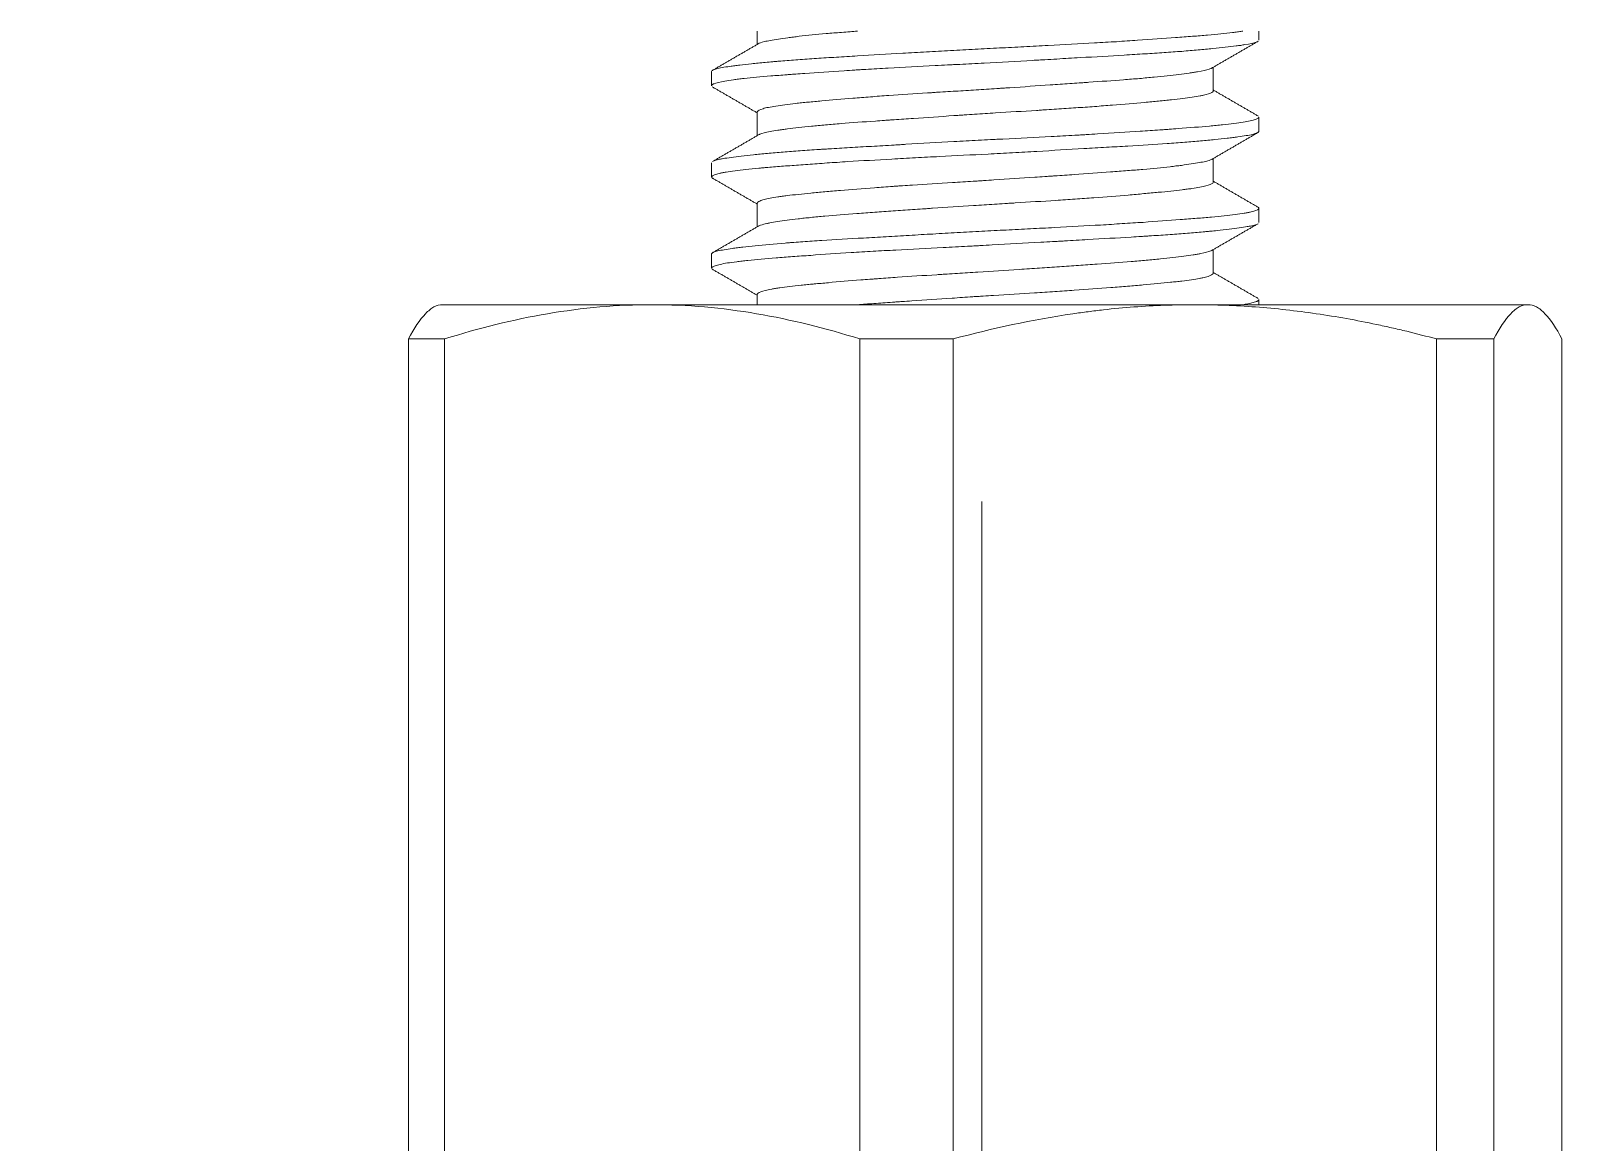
# Model space of a CAD drawing. Extents: x 8168 to 8762, y -18192 to -17772.
# Drawn here: x 8529.07 to 8546.14, y -18111.63 to -18099.44 of the extents above; entities that cross this region are included whole.
import ezdxf

# ---------------------------------------------------------------- set-up
doc = ezdxf.new("R2010")
doc.units = 0
doc.header["$MEASUREMENT"] = 0
for name, pattern in [('CENTER', [47.5, 22, -8.5, 8.5, -8.5]), ('CENTER2', [28.575, 19.05, -3.175, 3.175, -3.175]), ('HIDDEN2', [4.7625, 3.175, -1.5875])]:
    doc.linetypes.add(name, pattern=pattern)
doc.layers.add('1', color=4, linetype='HIDDEN2')
doc.layers.add('CENTER', color=1, linetype='CENTER2')

msp = doc.modelspace()

# ---------------------------------------------------------------- linework, layer by layer
at = {"layer": '1', "color": 1, "linetype": 'CENTER', "lineweight": 13}
msp.add_line((8539.493, -18057.099, 0), (8539.493, -18129.941, 0), dxfattribs=at)
at = {"layer": '1', "color": 7, "linetype": 'Continuous', "lineweight": 18}
for p, q in [((8537.03, -18099.441, 0), (8537.03, -18099.587, 0)), ((8542.53, -18099.54, 0), (8542.53, -18099.441, 0)), ((8542.03, -18100.095, 0), (8542.03, -18099.837, 0)), ((8536.53, -18099.884, 0), (8536.533, -18099.877, 0)), ((8536.53, -18099.884, 0), (8536.53, -18100.039, 0)), ((8537.03, -18100.329, 0), (8537.03, -18100.587, 0)), ((8542.53, -18100.539, 0), (8542.53, -18100.384, 0)), ((8542.03, -18101.096, 0), (8542.03, -18100.837, 0)), ((8536.53, -18100.884, 0), (8536.53, -18101.04, 0)), ((8537.03, -18101.328, 0), (8537.03, -18101.587, 0)), ((8542.53, -18101.539, 0), (8542.53, -18101.384, 0)), ((8536.53, -18101.884, 0), (8536.53, -18102.039, 0)), ((8542.03, -18102.095, 0), (8542.03, -18101.837, 0)), ((8537.03, -18102.328, 0), (8537.03, -18102.441, 0)), ((8542.53, -18102.441, 0), (8542.53, -18102.384, 0)), ((8545.479, -18102.441, 0), (8533.581, -18102.441, 0)), ((8533.208, -18122.065, 0), (8533.208, -18102.816, 0)), ((8533.604, -18102.816, 0), (8533.208, -18102.816, 0)), ((8533.604, -18122.065, 0), (8533.604, -18102.816, 0)), ((8539.18, -18102.816, 0), (8538.155, -18102.816, 0)), ((8538.155, -18122.065, 0), (8538.155, -18102.816, 0)), ((8539.18, -18122.065, 0), (8539.18, -18102.816, 0)), ((8545.106, -18102.816, 0), (8544.477, -18102.816, 0)), ((8544.477, -18122.065, 0), (8544.477, -18102.816, 0)), ((8545.106, -18122.065, 0), (8545.106, -18102.816, 0)), ((8545.852, -18122.065, 0), (8545.852, -18102.816, 0))]:
    msp.add_line(p, q, dxfattribs=at)
for points, knots in [([(8536.539, -18099.872, 0), (8536.541, -18099.87, 0), (8536.543, -18099.869, 0), (8536.554, -18099.863, 0), (8536.567, -18099.859, 0), (8536.618, -18099.845, 0), (8536.667, -18099.836, 0), (8536.74, -18099.826, 0), (8536.748, -18099.825, 0), (8536.766, -18099.822, 0), (8536.792, -18099.819, 0), (8536.821, -18099.815, 0), (8536.88, -18099.808, 0), (8536.966, -18099.798, 0), (8537.066, -18099.788, 0), (8537.146, -18099.781, 0), (8537.187, -18099.777, 0), (8537.23, -18099.773, 0), (8537.259, -18099.771, 0), (8537.274, -18099.77, 0), (8537.349, -18099.763, 0), (8537.412, -18099.759, 0), (8537.542, -18099.749, 0), (8537.678, -18099.74, 0), (8537.823, -18099.731, 0), (8537.936, -18099.724, 0), (8537.974, -18099.722, 0), (8538.052, -18099.717, 0), (8538.092, -18099.715, 0), (8538.291, -18099.703, 0), (8538.456, -18099.694, 0), (8538.711, -18099.679, 0), (8538.797, -18099.674, 0), (8538.929, -18099.667, 0), (8538.973, -18099.664, 0), (8539.062, -18099.659, 0), (8539.107, -18099.657, 0), (8539.24, -18099.649, 0), (8539.33, -18099.644, 0), (8539.508, -18099.635, 0), (8539.597, -18099.63, 0), (8539.775, -18099.621, 0), (8539.865, -18099.616, 0), (8539.998, -18099.609, 0), (8540.043, -18099.607, 0), (8540.132, -18099.603, 0), (8540.176, -18099.6, 0), (8540.394, -18099.589, 0), (8540.563, -18099.58, 0), (8540.809, -18099.566, 0), (8540.89, -18099.561, 0), (8541.009, -18099.554, 0), (8541.048, -18099.551, 0), (8541.125, -18099.546, 0), (8541.162, -18099.544, 0), (8541.348, -18099.531, 0), (8541.487, -18099.521, 0), (8541.648, -18099.509, 0), (8541.679, -18099.507, 0), (8541.741, -18099.502, 0), (8541.772, -18099.5, 0), (8541.86, -18099.493, 0), (8541.916, -18099.488, 0), (8542.072, -18099.475, 0), (8542.163, -18099.466, 0), (8542.259, -18099.454, 0), (8542.277, -18099.452, 0), (8542.304, -18099.448, 0), (8542.312, -18099.447, 0), (8542.329, -18099.444, 0), (8542.34, -18099.443, 0), (8542.35, -18099.441, 0), (8542.353, -18099.441, 0)], [0, 0, 0, 0, 0.0081925, 0.0081925, 0.0374528, 0.0374528, 0.0959734, 0.0959734, 0.1032885, 0.1032885, 0.1106036, 0.1252337, 0.1252337, 0.154494, 0.1837543, 0.1837543, 0.1983845, 0.2056996, 0.2056996, 0.2130146, 0.2130146, 0.2422749, 0.2422749, 0.2715352, 0.3007955, 0.3007955, 0.3154257, 0.3154257, 0.3300558, 0.3300558, 0.3885764, 0.3885764, 0.4178367, 0.4178367, 0.4324669, 0.4324669, 0.447097, 0.447097, 0.4763573, 0.4763573, 0.5056176, 0.5056176, 0.5348779, 0.5348779, 0.5495081, 0.5495081, 0.5641382, 0.5641382, 0.6226588, 0.6226588, 0.6519191, 0.6519191, 0.6665493, 0.6665493, 0.6811794, 0.6811794, 0.7397, 0.7397, 0.7543302, 0.7543302, 0.7689603, 0.7689603, 0.7982206, 0.7982206, 0.8567412, 0.8567412, 0.8713714, 0.8713714, 0.8786865, 0.8786865, 0.8860015, 0.888679, 0.888679, 0.888679, 0.888679]), ([(8537.042, -18099.58, 0), (8537.054, -18099.572, 0), (8537.076, -18099.564, 0), (8537.129, -18099.551, 0), (8537.151, -18099.547, 0), (8537.202, -18099.537, 0), (8537.26, -18099.528, 0), (8537.329, -18099.518, 0), (8537.387, -18099.51, 0), (8537.406, -18099.508, 0), (8537.448, -18099.503, 0), (8537.469, -18099.5, 0), (8537.58, -18099.488, 0), (8537.678, -18099.478, 0), (8537.841, -18099.463, 0), (8537.897, -18099.459, 0), (8537.986, -18099.452, 0), (8538.017, -18099.449, 0), (8538.075, -18099.445, 0), (8538.102, -18099.443, 0), (8538.13, -18099.441, 0)], [0, 0, 0, 0, 0.0517231, 0.0517231, 0.081656, 0.081656, 0.1115889, 0.1415219, 0.1415219, 0.1564883, 0.1564883, 0.1714548, 0.1714548, 0.2313206, 0.2313206, 0.2612536, 0.2612536, 0.27622, 0.27622, 0.2893826, 0.2893826, 0.2893826, 0.2893826]), ([(8542.514, -18099.556, 0), (8542.51, -18099.558, 0), (8542.505, -18099.56, 0), (8542.475, -18099.571, 0), (8542.434, -18099.58, 0), (8542.363, -18099.591, 0), (8542.347, -18099.594, 0), (8542.315, -18099.599, 0), (8542.298, -18099.601, 0), (8542.244, -18099.608, 0), (8542.166, -18099.618, 0), (8542.027, -18099.632, 0), (8541.921, -18099.642, 0), (8541.836, -18099.65, 0), (8541.806, -18099.652, 0), (8541.747, -18099.657, 0), (8541.717, -18099.66, 0), (8541.623, -18099.667, 0), (8541.558, -18099.671, 0), (8541.423, -18099.681, 0), (8541.353, -18099.685, 0), (8541.244, -18099.692, 0), (8541.207, -18099.694, 0), (8541.132, -18099.699, 0), (8541.093, -18099.701, 0), (8540.899, -18099.713, 0), (8540.738, -18099.722, 0), (8540.487, -18099.736, 0), (8540.402, -18099.741, 0), (8540.272, -18099.749, 0), (8540.228, -18099.751, 0), (8540.162, -18099.755, 0), (8540.14, -18099.756, 0), (8540.096, -18099.759, 0), (8540.074, -18099.76, 0), (8539.875, -18099.771, 0), (8539.697, -18099.781, 0), (8539.429, -18099.795, 0), (8539.34, -18099.8, 0), (8539.228, -18099.806, 0), (8539.205, -18099.807, 0), (8539.161, -18099.809, 0), (8539.138, -18099.81, 0), (8539.071, -18099.814, 0), (8539.027, -18099.816, 0), (8538.806, -18099.827, 0), (8538.635, -18099.836, 0), (8538.384, -18099.85, 0), (8538.302, -18099.855, 0), (8538.2, -18099.861, 0), (8538.18, -18099.862, 0), (8538.14, -18099.865, 0), (8538.08, -18099.868, 0), (8538.022, -18099.872, 0), (8537.83, -18099.884, 0), (8537.686, -18099.894, 0), (8537.518, -18099.906, 0), (8537.468, -18099.91, 0), (8537.42, -18099.914, 0), (8537.388, -18099.916, 0), (8537.373, -18099.917, 0), (8537.295, -18099.923, 0), (8537.236, -18099.928, 0), (8537.069, -18099.941, 0), (8536.971, -18099.95, 0), (8536.865, -18099.962, 0), (8536.845, -18099.964, 0), (8536.816, -18099.968, 0), (8536.806, -18099.969, 0), (8536.788, -18099.971, 0), (8536.742, -18099.977, 0), (8536.703, -18099.983, 0), (8536.621, -18099.998, 0), (8536.581, -18100.008, 0), (8536.554, -18100.019, 0), (8536.551, -18100.02, 0), (8536.546, -18100.023, 0), (8536.544, -18100.024, 0), (8536.538, -18100.028, 0), (8536.535, -18100.03, 0), (8536.531, -18100.035, 0), (8536.53, -18100.038, 0), (8536.53, -18100.04, 0)], [0, 0, 0, 0, 0.012264, 0.012264, 0.071226, 0.071226, 0.085967, 0.085967, 0.100707, 0.100707, 0.130188, 0.15967, 0.189151, 0.189151, 0.203891, 0.203891, 0.218632, 0.218632, 0.248113, 0.248113, 0.277594, 0.277594, 0.292335, 0.292335, 0.307075, 0.307075, 0.366037, 0.366037, 0.395518, 0.395518, 0.410259, 0.410259, 0.417629, 0.417629, 0.425, 0.425, 0.483962, 0.483962, 0.513443, 0.513443, 0.520813, 0.520813, 0.528183, 0.528183, 0.542924, 0.542924, 0.601886, 0.601886, 0.631367, 0.631367, 0.638738, 0.638738, 0.646108, 0.660848, 0.660848, 0.719811, 0.719811, 0.734551, 0.741922, 0.741922, 0.749292, 0.749292, 0.778773, 0.778773, 0.837735, 0.837735, 0.852476, 0.852476, 0.859846, 0.859846, 0.867216, 0.896697, 0.896697, 0.95566, 0.95566, 0.96303, 0.96303, 0.9704, 0.9704, 0.985141, 0.985141, 1, 1, 1, 1]), ([(8542.012, -18099.848, 0), (8542.009, -18099.849, 0), (8542.006, -18099.85, 0), (8541.998, -18099.854, 0), (8541.991, -18099.856, 0), (8541.955, -18099.868, 0), (8541.913, -18099.877, 0), (8541.844, -18099.889, 0), (8541.829, -18099.891, 0), (8541.798, -18099.896, 0), (8541.782, -18099.898, 0), (8541.731, -18099.906, 0), (8541.694, -18099.911, 0), (8541.574, -18099.926, 0), (8541.484, -18099.936, 0), (8541.356, -18099.948, 0), (8541.33, -18099.95, 0), (8541.277, -18099.955, 0), (8541.249, -18099.958, 0), (8541.165, -18099.965, 0), (8541.107, -18099.969, 0), (8540.927, -18099.983, 0), (8540.8, -18099.992, 0), (8540.648, -18100.003, 0), (8540.631, -18100.004, 0), (8540.596, -18100.007, 0), (8540.579, -18100.008, 0), (8540.527, -18100.012, 0), (8540.492, -18100.014, 0), (8540.386, -18100.021, 0), (8540.315, -18100.026, 0), (8540.099, -18100.041, 0), (8539.951, -18100.051, 0), (8539.78, -18100.062, 0), (8539.761, -18100.064, 0), (8539.723, -18100.066, 0), (8539.666, -18100.07, 0), (8539.61, -18100.074, 0), (8539.496, -18100.081, 0), (8539.421, -18100.086, 0), (8539.271, -18100.095, 0), (8539.196, -18100.1, 0), (8539.084, -18100.106, 0), (8539.028, -18100.11, 0), (8538.973, -18100.113, 0), (8538.935, -18100.116, 0), (8538.917, -18100.117, 0), (8538.751, -18100.127, 0), (8538.609, -18100.137, 0), (8538.404, -18100.151, 0), (8538.338, -18100.156, 0), (8538.239, -18100.164, 0), (8538.207, -18100.166, 0), (8538.143, -18100.171, 0), (8538.111, -18100.174, 0), (8537.957, -18100.186, 0), (8537.843, -18100.196, 0), (8537.685, -18100.21, 0), (8537.635, -18100.215, 0), (8537.563, -18100.222, 0), (8537.54, -18100.224, 0), (8537.494, -18100.229, 0), (8537.473, -18100.231, 0), (8537.368, -18100.243, 0), (8537.296, -18100.252, 0), (8537.206, -18100.267, 0), (8537.179, -18100.272, 0), (8537.131, -18100.281, 0), (8537.111, -18100.286, 0), (8537.06, -18100.301, 0), (8537.04, -18100.312, 0), (8537.031, -18100.324, 0), (8537.03, -18100.326, 0), (8537.03, -18100.329, 0), (8537.03, -18100.329, 0), (8537.03, -18100.33, 0)], [0, 0, 0, 0, 0.008517, 0.008517, 0.023513, 0.023513, 0.083493, 0.083493, 0.098489, 0.098489, 0.113484, 0.113484, 0.143474, 0.143474, 0.203455, 0.203455, 0.21845, 0.21845, 0.233446, 0.233446, 0.263436, 0.263436, 0.323417, 0.323417, 0.330914, 0.330914, 0.338412, 0.338412, 0.353407, 0.353407, 0.383398, 0.383398, 0.443379, 0.443379, 0.450876, 0.450876, 0.458374, 0.473369, 0.473369, 0.503359, 0.503359, 0.53335, 0.53335, 0.548345, 0.555843, 0.555843, 0.56334, 0.56334, 0.623321, 0.623321, 0.653312, 0.653312, 0.668307, 0.668307, 0.683302, 0.683302, 0.743283, 0.743283, 0.773273, 0.773273, 0.788268, 0.788268, 0.803264, 0.803264, 0.863245, 0.863245, 0.893235, 0.893235, 0.923225, 0.923225, 0.983206, 0.983206, 0.998201, 0.998201, 1, 1, 1, 1]), ([(8537.049, -18100.576, 0), (8537.052, -18100.574, 0), (8537.056, -18100.572, 0), (8537.085, -18100.561, 0), (8537.122, -18100.552, 0), (8537.198, -18100.538, 0), (8537.227, -18100.533, 0), (8537.274, -18100.526, 0), (8537.291, -18100.523, 0), (8537.326, -18100.518, 0), (8537.344, -18100.516, 0), (8537.439, -18100.503, 0), (8537.526, -18100.493, 0), (8537.649, -18100.481, 0), (8537.674, -18100.478, 0), (8537.726, -18100.474, 0), (8537.753, -18100.471, 0), (8537.835, -18100.464, 0), (8537.891, -18100.459, 0), (8538.068, -18100.445, 0), (8538.193, -18100.436, 0), (8538.359, -18100.424, 0), (8538.393, -18100.422, 0), (8538.445, -18100.418, 0), (8538.462, -18100.417, 0), (8538.497, -18100.415, 0), (8538.514, -18100.413, 0), (8538.602, -18100.407, 0), (8538.672, -18100.402, 0), (8538.888, -18100.388, 0), (8539.035, -18100.378, 0), (8539.205, -18100.366, 0), (8539.224, -18100.365, 0), (8539.262, -18100.362, 0), (8539.281, -18100.361, 0), (8539.338, -18100.357, 0), (8539.376, -18100.355, 0), (8539.49, -18100.347, 0), (8539.566, -18100.343, 0), (8539.793, -18100.328, 0), (8539.943, -18100.319, 0), (8540.111, -18100.309, 0), (8540.129, -18100.308, 0), (8540.166, -18100.305, 0), (8540.222, -18100.302, 0), (8540.276, -18100.298, 0), (8540.384, -18100.291, 0), (8540.526, -18100.282, 0), (8540.662, -18100.272, 0), (8540.762, -18100.265, 0), (8540.795, -18100.262, 0), (8540.86, -18100.257, 0), (8540.892, -18100.255, 0), (8541.051, -18100.242, 0), (8541.168, -18100.232, 0), (8541.33, -18100.217, 0), (8541.382, -18100.213, 0), (8541.456, -18100.206, 0), (8541.481, -18100.203, 0), (8541.528, -18100.198, 0), (8541.55, -18100.196, 0), (8541.66, -18100.184, 0), (8541.736, -18100.175, 0), (8541.831, -18100.161, 0), (8541.86, -18100.156, 0), (8541.898, -18100.149, 0), (8541.91, -18100.146, 0), (8541.933, -18100.141, 0), (8541.943, -18100.139, 0), (8541.99, -18100.126, 0), (8542.014, -18100.116, 0), (8542.027, -18100.104, 0), (8542.03, -18100.1, 0), (8542.03, -18100.096, 0), (8542.03, -18100.095, 0), (8542.03, -18100.095, 0), (8542.03, -18100.095, 0)], [0, 0, 0, 0, 0.012066, 0.012066, 0.072394, 0.072394, 0.102558, 0.102558, 0.11764, 0.11764, 0.132722, 0.132722, 0.193051, 0.193051, 0.208133, 0.208133, 0.223215, 0.223215, 0.253379, 0.253379, 0.313707, 0.313707, 0.328789, 0.328789, 0.33633, 0.33633, 0.343871, 0.343871, 0.374035, 0.374035, 0.434364, 0.434364, 0.441905, 0.441905, 0.449446, 0.449446, 0.464528, 0.464528, 0.494692, 0.494692, 0.55502, 0.55502, 0.562561, 0.562561, 0.570102, 0.585184, 0.585184, 0.615348, 0.645512, 0.645512, 0.660594, 0.660594, 0.675676, 0.675676, 0.736005, 0.736005, 0.766169, 0.766169, 0.781251, 0.781251, 0.796333, 0.796333, 0.856661, 0.856661, 0.886825, 0.886825, 0.901907, 0.901907, 0.916989, 0.916989, 0.977318, 0.977318, 0.9924, 0.999941, 0.999941, 1, 1, 1, 1]), ([(8536.546, -18100.868, 0), (8536.556, -18100.863, 0), (8536.571, -18100.858, 0), (8536.6, -18100.85, 0), (8536.61, -18100.848, 0), (8536.632, -18100.843, 0), (8536.644, -18100.841, 0), (8536.683, -18100.834, 0), (8536.713, -18100.83, 0), (8536.812, -18100.816, 0), (8536.893, -18100.806, 0), (8537.013, -18100.794, 0), (8537.038, -18100.791, 0), (8537.089, -18100.786, 0), (8537.115, -18100.784, 0), (8537.197, -18100.776, 0), (8537.254, -18100.771, 0), (8537.374, -18100.762, 0), (8537.437, -18100.757, 0), (8537.569, -18100.747, 0), (8537.638, -18100.743, 0), (8537.728, -18100.737, 0), (8537.746, -18100.736, 0), (8537.782, -18100.734, 0), (8537.837, -18100.73, 0), (8537.893, -18100.727, 0), (8538.007, -18100.72, 0), (8538.162, -18100.711, 0), (8538.324, -18100.702, 0), (8538.449, -18100.694, 0), (8538.512, -18100.691, 0), (8538.597, -18100.686, 0), (8538.64, -18100.683, 0), (8538.835, -18100.672, 0), (8539.01, -18100.662, 0), (8539.275, -18100.647, 0), (8539.365, -18100.642, 0), (8539.499, -18100.635, 0), (8539.544, -18100.633, 0), (8539.612, -18100.629, 0), (8539.635, -18100.628, 0), (8539.68, -18100.626, 0), (8539.702, -18100.625, 0), (8539.904, -18100.614, 0), (8540.08, -18100.605, 0), (8540.34, -18100.592, 0), (8540.426, -18100.587, 0), (8540.532, -18100.581, 0), (8540.554, -18100.58, 0), (8540.596, -18100.578, 0), (8540.617, -18100.577, 0), (8540.68, -18100.573, 0), (8540.721, -18100.571, 0), (8540.926, -18100.559, 0), (8541.081, -18100.549, 0), (8541.302, -18100.534, 0), (8541.374, -18100.529, 0), (8541.461, -18100.523, 0), (8541.478, -18100.522, 0), (8541.512, -18100.519, 0), (8541.563, -18100.516, 0), (8541.612, -18100.512, 0), (8541.771, -18100.5, 0), (8541.885, -18100.491, 0), (8542.014, -18100.48, 0), (8542.051, -18100.476, 0), (8542.087, -18100.473, 0), (8542.11, -18100.471, 0), (8542.121, -18100.469, 0), (8542.178, -18100.464, 0), (8542.219, -18100.459, 0), (8542.331, -18100.445, 0), (8542.391, -18100.435, 0), (8542.446, -18100.423, 0), (8542.457, -18100.42, 0), (8542.475, -18100.415, 0), (8542.484, -18100.413, 0), (8542.505, -18100.405, 0), (8542.516, -18100.4, 0), (8542.528, -18100.391, 0), (8542.53, -18100.387, 0), (8542.53, -18100.384, 0)], [0, 0, 0, 0, 0.032547, 0.032547, 0.047287, 0.047287, 0.062028, 0.062028, 0.091509, 0.091509, 0.150471, 0.150471, 0.165211, 0.165211, 0.179952, 0.179952, 0.209433, 0.209433, 0.238914, 0.238914, 0.268395, 0.268395, 0.275766, 0.275766, 0.283136, 0.297876, 0.297876, 0.327357, 0.356839, 0.356839, 0.371579, 0.378949, 0.38632, 0.38632, 0.445282, 0.445282, 0.474763, 0.474763, 0.489503, 0.489503, 0.496874, 0.496874, 0.504244, 0.504244, 0.563206, 0.563206, 0.592687, 0.592687, 0.600058, 0.600058, 0.607428, 0.607428, 0.622168, 0.622168, 0.681131, 0.681131, 0.710612, 0.710612, 0.717982, 0.717982, 0.725352, 0.740093, 0.740093, 0.799055, 0.799055, 0.813796, 0.821166, 0.821166, 0.828536, 0.828536, 0.858017, 0.858017, 0.916979, 0.916979, 0.93172, 0.93172, 0.94646, 0.94646, 0.975942, 0.975942, 1, 1, 1, 1]), ([(8542.53, -18100.541, 0), (8542.53, -18100.543, 0), (8542.529, -18100.544, 0), (8542.525, -18100.551, 0), (8542.517, -18100.555, 0), (8542.503, -18100.561, 0), (8542.5, -18100.562, 0), (8542.493, -18100.564, 0), (8542.482, -18100.568, 0), (8542.469, -18100.571, 0), (8542.44, -18100.578, 0), (8542.394, -18100.587, 0), (8542.333, -18100.596, 0), (8542.281, -18100.603, 0), (8542.254, -18100.607, 0), (8542.224, -18100.61, 0), (8542.204, -18100.613, 0), (8542.194, -18100.614, 0), (8542.141, -18100.62, 0), (8542.05, -18100.63, 0), (8541.895, -18100.645, 0), (8541.779, -18100.655, 0), (8541.687, -18100.662, 0), (8541.655, -18100.664, 0), (8541.59, -18100.669, 0), (8541.557, -18100.671, 0), (8541.389, -18100.683, 0), (8541.246, -18100.692, 0), (8541.017, -18100.706, 0), (8540.939, -18100.71, 0), (8540.818, -18100.717, 0), (8540.777, -18100.72, 0), (8540.694, -18100.724, 0), (8540.653, -18100.727, 0), (8540.443, -18100.739, 0), (8540.272, -18100.749, 0), (8540.009, -18100.764, 0), (8539.92, -18100.769, 0), (8539.786, -18100.776, 0), (8539.741, -18100.779, 0), (8539.651, -18100.784, 0), (8539.606, -18100.786, 0), (8539.382, -18100.798, 0), (8539.204, -18100.807, 0), (8538.94, -18100.82, 0), (8538.852, -18100.825, 0), (8538.677, -18100.834, 0), (8538.591, -18100.839, 0), (8538.339, -18100.853, 0), (8538.178, -18100.862, 0), (8537.984, -18100.874, 0), (8537.946, -18100.877, 0), (8537.87, -18100.882, 0), (8537.833, -18100.884, 0), (8537.722, -18100.892, 0), (8537.652, -18100.897, 0), (8537.516, -18100.907, 0), (8537.451, -18100.911, 0), (8537.326, -18100.921, 0), (8537.266, -18100.925, 0), (8537.181, -18100.932, 0), (8537.153, -18100.935, 0), (8537.113, -18100.938, 0), (8537.099, -18100.939, 0), (8537.073, -18100.941, 0), (8537.009, -18100.947, 0), (8536.95, -18100.953, 0), (8536.82, -18100.967, 0), (8536.748, -18100.976, 0), (8536.683, -18100.987, 0), (8536.676, -18100.988, 0), (8536.662, -18100.991, 0), (8536.656, -18100.992, 0), (8536.637, -18100.996, 0), (8536.625, -18100.998, 0), (8536.594, -18101.006, 0), (8536.559, -18101.016, 0), (8536.541, -18101.025, 0), (8536.53, -18101.035, 0), (8536.529, -18101.04, 0), (8536.532, -18101.046, 0), (8536.533, -18101.047, 0), (8536.536, -18101.05, 0), (8536.539, -18101.052, 0), (8536.542, -18101.054, 0), (8536.544, -18101.055, 0)], [0, 0, 0, 0, 0.009972, 0.009972, 0.037676, 0.037676, 0.044602, 0.044602, 0.051528, 0.06538, 0.06538, 0.093084, 0.120788, 0.120788, 0.13464, 0.141566, 0.141566, 0.148492, 0.148492, 0.176196, 0.2039, 0.231604, 0.231604, 0.245456, 0.245456, 0.259308, 0.259308, 0.314715, 0.314715, 0.342419, 0.342419, 0.356271, 0.356271, 0.370123, 0.370123, 0.425531, 0.425531, 0.453235, 0.453235, 0.467087, 0.467087, 0.480939, 0.480939, 0.536347, 0.536347, 0.56405, 0.56405, 0.591754, 0.591754, 0.647162, 0.647162, 0.661014, 0.661014, 0.674866, 0.674866, 0.70257, 0.70257, 0.730274, 0.730274, 0.757978, 0.757978, 0.77183, 0.77183, 0.778756, 0.778756, 0.785682, 0.813386, 0.813386, 0.868793, 0.868793, 0.875719, 0.875719, 0.882645, 0.882645, 0.896497, 0.896497, 0.924201, 0.951905, 0.951905, 0.979609, 0.979609, 0.986535, 0.986535, 0.993461, 1, 1, 1, 1]), ([(8542.018, -18100.844, 0), (8542.012, -18100.848, 0), (8542.004, -18100.852, 0), (8541.981, -18100.86, 0), (8541.965, -18100.864, 0), (8541.905, -18100.878, 0), (8541.853, -18100.888, 0), (8541.756, -18100.902, 0), (8541.72, -18100.907, 0), (8541.662, -18100.915, 0), (8541.642, -18100.917, 0), (8541.601, -18100.922, 0), (8541.579, -18100.925, 0), (8541.468, -18100.937, 0), (8541.369, -18100.947, 0), (8541.205, -18100.961, 0), (8541.149, -18100.966, 0), (8541.06, -18100.973, 0), (8541.029, -18100.975, 0), (8540.968, -18100.98, 0), (8540.936, -18100.982, 0), (8540.778, -18100.994, 0), (8540.645, -18101.003, 0), (8540.437, -18101.018, 0), (8540.366, -18101.023, 0), (8540.275, -18101.029, 0), (8540.257, -18101.03, 0), (8540.22, -18101.033, 0), (8540.165, -18101.036, 0), (8540.11, -18101.04, 0), (8539.926, -18101.053, 0), (8539.777, -18101.063, 0), (8539.588, -18101.075, 0), (8539.531, -18101.079, 0), (8539.474, -18101.082, 0), (8539.436, -18101.085, 0), (8539.417, -18101.086, 0), (8539.322, -18101.092, 0), (8539.246, -18101.096, 0), (8539.022, -18101.11, 0), (8538.876, -18101.119, 0), (8538.696, -18101.131, 0), (8538.66, -18101.133, 0), (8538.607, -18101.137, 0), (8538.589, -18101.138, 0), (8538.554, -18101.141, 0), (8538.537, -18101.142, 0), (8538.45, -18101.148, 0), (8538.382, -18101.153, 0), (8538.185, -18101.168, 0), (8538.06, -18101.178, 0), (8537.913, -18101.19, 0), (8537.884, -18101.193, 0), (8537.828, -18101.197, 0), (8537.8, -18101.2, 0), (8537.719, -18101.207, 0), (8537.668, -18101.212, 0), (8537.523, -18101.226, 0), (8537.436, -18101.235, 0), (8537.341, -18101.247, 0), (8537.323, -18101.249, 0), (8537.288, -18101.254, 0), (8537.272, -18101.256, 0), (8537.225, -18101.263, 0), (8537.169, -18101.273, 0), (8537.125, -18101.283, 0), (8537.097, -18101.29, 0), (8537.089, -18101.293, 0), (8537.074, -18101.298, 0), (8537.067, -18101.301, 0), (8537.04, -18101.312, 0), (8537.03, -18101.321, 0), (8537.03, -18101.329, 0)], [0, 0, 0, 0, 0.023616, 0.023616, 0.053435, 0.053435, 0.113072, 0.113072, 0.142891, 0.142891, 0.1578, 0.1578, 0.172709, 0.172709, 0.232347, 0.232347, 0.262166, 0.262166, 0.277075, 0.277075, 0.291984, 0.291984, 0.351622, 0.351622, 0.38144, 0.38144, 0.388895, 0.388895, 0.39635, 0.411259, 0.411259, 0.470896, 0.470896, 0.485806, 0.493261, 0.493261, 0.500715, 0.500715, 0.530534, 0.530534, 0.590171, 0.590171, 0.605081, 0.605081, 0.612535, 0.612535, 0.61999, 0.61999, 0.649809, 0.649809, 0.709446, 0.709446, 0.724356, 0.724356, 0.739265, 0.739265, 0.769084, 0.769084, 0.828721, 0.828721, 0.84363, 0.84363, 0.85854, 0.85854, 0.888358, 0.918177, 0.918177, 0.933086, 0.933086, 0.947996, 0.947996, 1, 1, 1, 1]), ([(8537.041, -18101.58, 0), (8537.053, -18101.572, 0), (8537.074, -18101.565, 0), (8537.114, -18101.555, 0), (8537.124, -18101.553, 0), (8537.146, -18101.548, 0), (8537.157, -18101.546, 0), (8537.195, -18101.538, 0), (8537.223, -18101.534, 0), (8537.317, -18101.519, 0), (8537.392, -18101.509, 0), (8537.501, -18101.497, 0), (8537.524, -18101.494, 0), (8537.57, -18101.489, 0), (8537.594, -18101.487, 0), (8537.668, -18101.479, 0), (8537.719, -18101.474, 0), (8537.881, -18101.46, 0), (8537.997, -18101.45, 0), (8538.156, -18101.439, 0), (8538.188, -18101.436, 0), (8538.253, -18101.432, 0), (8538.286, -18101.429, 0), (8538.385, -18101.422, 0), (8538.521, -18101.413, 0), (8538.662, -18101.403, 0), (8538.77, -18101.396, 0), (8538.824, -18101.392, 0), (8538.879, -18101.388, 0), (8538.916, -18101.386, 0), (8538.935, -18101.384, 0), (8539.102, -18101.373, 0), (8539.252, -18101.363, 0), (8539.479, -18101.348, 0), (8539.555, -18101.343, 0), (8539.669, -18101.336, 0), (8539.707, -18101.334, 0), (8539.764, -18101.33, 0), (8539.783, -18101.329, 0), (8539.821, -18101.327, 0), (8539.84, -18101.326, 0), (8540.01, -18101.315, 0), (8540.158, -18101.306, 0), (8540.374, -18101.292, 0), (8540.445, -18101.287, 0), (8540.55, -18101.28, 0), (8540.585, -18101.277, 0), (8540.654, -18101.272, 0), (8540.688, -18101.27, 0), (8540.855, -18101.258, 0), (8540.98, -18101.248, 0), (8541.157, -18101.233, 0), (8541.214, -18101.228, 0), (8541.325, -18101.218, 0), (8541.377, -18101.213, 0), (8541.525, -18101.199, 0), (8541.613, -18101.19, 0), (8541.709, -18101.178, 0), (8541.727, -18101.176, 0), (8541.762, -18101.171, 0), (8541.78, -18101.169, 0), (8541.828, -18101.161, 0), (8541.857, -18101.157, 0), (8541.934, -18101.142, 0), (8541.972, -18101.132, 0), (8542.003, -18101.119, 0), (8542.008, -18101.117, 0), (8542.017, -18101.112, 0), (8542.021, -18101.109, 0), (8542.028, -18101.103, 0), (8542.03, -18101.099, 0), (8542.03, -18101.095, 0)], [0, 0, 0, 0, 0.04933, 0.04933, 0.064296, 0.064296, 0.079263, 0.079263, 0.109196, 0.109196, 0.169062, 0.169062, 0.184028, 0.184028, 0.198995, 0.198995, 0.228928, 0.228928, 0.288794, 0.288794, 0.30376, 0.30376, 0.318726, 0.318726, 0.348659, 0.378592, 0.378592, 0.393559, 0.401042, 0.401042, 0.408525, 0.408525, 0.468391, 0.468391, 0.498324, 0.498324, 0.513291, 0.513291, 0.520774, 0.520774, 0.528257, 0.528257, 0.588123, 0.588123, 0.618056, 0.618056, 0.633022, 0.633022, 0.647989, 0.647989, 0.707855, 0.707855, 0.737788, 0.737788, 0.767721, 0.767721, 0.827587, 0.827587, 0.842553, 0.842553, 0.85752, 0.85752, 0.887453, 0.887453, 0.947318, 0.947318, 0.962285, 0.962285, 0.977251, 0.977251, 1, 1, 1, 1]), ([(8536.53, -18101.884, 0), (8536.53, -18101.882, 0), (8536.531, -18101.88, 0), (8536.534, -18101.876, 0), (8536.538, -18101.872, 0), (8536.544, -18101.869, 0), (8536.548, -18101.866, 0), (8536.551, -18101.865, 0), (8536.565, -18101.86, 0), (8536.58, -18101.855, 0), (8536.637, -18101.842, 0), (8536.691, -18101.833, 0), (8536.776, -18101.821, 0), (8536.795, -18101.818, 0), (8536.823, -18101.815, 0), (8536.833, -18101.814, 0), (8536.853, -18101.811, 0), (8536.905, -18101.805, 0), (8536.961, -18101.799, 0), (8537.106, -18101.784, 0), (8537.216, -18101.774, 0), (8537.354, -18101.763, 0), (8537.369, -18101.762, 0), (8537.401, -18101.76, 0), (8537.417, -18101.758, 0), (8537.465, -18101.755, 0), (8537.498, -18101.752, 0), (8537.599, -18101.745, 0), (8537.668, -18101.741, 0), (8537.883, -18101.727, 0), (8538.035, -18101.718, 0), (8538.237, -18101.707, 0), (8538.278, -18101.704, 0), (8538.36, -18101.7, 0), (8538.402, -18101.697, 0), (8538.527, -18101.69, 0), (8538.696, -18101.68, 0), (8538.87, -18101.67, 0), (8539.001, -18101.663, 0), (8539.046, -18101.66, 0), (8539.134, -18101.655, 0), (8539.179, -18101.653, 0), (8539.314, -18101.645, 0), (8539.404, -18101.64, 0), (8539.582, -18101.631, 0), (8539.672, -18101.626, 0), (8539.849, -18101.617, 0), (8539.938, -18101.612, 0), (8540.071, -18101.606, 0), (8540.115, -18101.603, 0), (8540.203, -18101.599, 0), (8540.247, -18101.597, 0), (8540.465, -18101.585, 0), (8540.633, -18101.576, 0), (8540.876, -18101.562, 0), (8540.955, -18101.557, 0), (8541.072, -18101.549, 0), (8541.11, -18101.547, 0), (8541.186, -18101.542, 0), (8541.224, -18101.54, 0), (8541.407, -18101.527, 0), (8541.543, -18101.517, 0), (8541.731, -18101.503, 0), (8541.791, -18101.498, 0), (8541.877, -18101.491, 0), (8541.905, -18101.489, 0), (8541.959, -18101.485, 0), (8541.985, -18101.482, 0), (8542.111, -18101.471, 0), (8542.198, -18101.462, 0), (8542.307, -18101.448, 0), (8542.34, -18101.443, 0), (8542.384, -18101.436, 0), (8542.397, -18101.433, 0), (8542.423, -18101.428, 0), (8542.434, -18101.426, 0), (8542.487, -18101.413, 0), (8542.514, -18101.403, 0), (8542.527, -18101.391, 0), (8542.529, -18101.389, 0), (8542.531, -18101.384, 0), (8542.53, -18101.381, 0), (8542.528, -18101.376, 0), (8542.525, -18101.374, 0), (8542.521, -18101.371, 0)], [0, 0, 0, 0, 0.01112, 0.01112, 0.025021, 0.031972, 0.031972, 0.038923, 0.038923, 0.066725, 0.066725, 0.12233, 0.12233, 0.136231, 0.136231, 0.143182, 0.143182, 0.150133, 0.177935, 0.177935, 0.23354, 0.23354, 0.240491, 0.240491, 0.247441, 0.247441, 0.261343, 0.261343, 0.289145, 0.289145, 0.34475, 0.34475, 0.358652, 0.358652, 0.372553, 0.372553, 0.400355, 0.428158, 0.428158, 0.442059, 0.442059, 0.45596, 0.45596, 0.483763, 0.483763, 0.511565, 0.511565, 0.539368, 0.539368, 0.553269, 0.553269, 0.56717, 0.56717, 0.622775, 0.622775, 0.650578, 0.650578, 0.664479, 0.664479, 0.67838, 0.67838, 0.733985, 0.733985, 0.761788, 0.761788, 0.775689, 0.775689, 0.78959, 0.78959, 0.845195, 0.845195, 0.872998, 0.872998, 0.886899, 0.886899, 0.9008, 0.9008, 0.956406, 0.956406, 0.970307, 0.970307, 0.984208, 0.984208, 1, 1, 1, 1]), ([(8542.513, -18101.557, 0), (8542.513, -18101.557, 0), (8542.502, -18101.562, 0), (8542.487, -18101.566, 0), (8542.46, -18101.573, 0), (8542.445, -18101.577, 0), (8542.428, -18101.58, 0), (8542.416, -18101.582, 0), (8542.41, -18101.583, 0), (8542.351, -18101.594, 0), (8542.285, -18101.603, 0), (8542.163, -18101.618, 0), (8542.119, -18101.623, 0), (8542.048, -18101.63, 0), (8542.023, -18101.632, 0), (8541.985, -18101.636, 0), (8541.972, -18101.637, 0), (8541.945, -18101.64, 0), (8541.878, -18101.646, 0), (8541.806, -18101.652, 0), (8541.686, -18101.662, 0), (8541.623, -18101.667, 0), (8541.492, -18101.676, 0), (8541.423, -18101.681, 0), (8541.334, -18101.686, 0), (8541.316, -18101.687, 0), (8541.279, -18101.69, 0), (8541.261, -18101.691, 0), (8541.205, -18101.694, 0), (8541.168, -18101.697, 0), (8540.978, -18101.708, 0), (8540.819, -18101.717, 0), (8540.571, -18101.731, 0), (8540.486, -18101.736, 0), (8540.378, -18101.743, 0), (8540.356, -18101.744, 0), (8540.313, -18101.746, 0), (8540.248, -18101.75, 0), (8540.182, -18101.754, 0), (8539.963, -18101.766, 0), (8539.786, -18101.776, 0), (8539.562, -18101.788, 0), (8539.518, -18101.791, 0), (8539.45, -18101.794, 0), (8539.428, -18101.795, 0), (8539.383, -18101.798, 0), (8539.36, -18101.799, 0), (8539.247, -18101.805, 0), (8539.158, -18101.809, 0), (8538.893, -18101.823, 0), (8538.72, -18101.832, 0), (8538.508, -18101.843, 0), (8538.466, -18101.846, 0), (8538.382, -18101.85, 0), (8538.341, -18101.853, 0), (8538.218, -18101.86, 0), (8538.138, -18101.865, 0), (8537.904, -18101.879, 0), (8537.757, -18101.889, 0), (8537.584, -18101.902, 0), (8537.55, -18101.904, 0), (8537.483, -18101.909, 0), (8537.45, -18101.911, 0), (8537.355, -18101.919, 0), (8537.294, -18101.923, 0), (8537.122, -18101.937, 0), (8537.019, -18101.946, 0), (8536.907, -18101.957, 0), (8536.885, -18101.96, 0), (8536.844, -18101.964, 0), (8536.824, -18101.967, 0), (8536.768, -18101.974, 0), (8536.701, -18101.983, 0), (8536.622, -18101.998, 0), (8536.585, -18102.008, 0), (8536.556, -18102.018, 0), (8536.545, -18102.023, 0), (8536.533, -18102.032, 0), (8536.53, -18102.036, 0), (8536.53, -18102.04, 0)], [0, 0, 0, 0, 0.001886, 0.031368, 0.031368, 0.046108, 0.053478, 0.053478, 0.060849, 0.060849, 0.119811, 0.119811, 0.149292, 0.149292, 0.164033, 0.164033, 0.171403, 0.171403, 0.178773, 0.208254, 0.208254, 0.237736, 0.237736, 0.267217, 0.267217, 0.274587, 0.274587, 0.281957, 0.281957, 0.296698, 0.296698, 0.35566, 0.35566, 0.385141, 0.385141, 0.392512, 0.392512, 0.399882, 0.414623, 0.414623, 0.473585, 0.473585, 0.488325, 0.488325, 0.495696, 0.495696, 0.503066, 0.503066, 0.532547, 0.532547, 0.591509, 0.591509, 0.60625, 0.60625, 0.620991, 0.620991, 0.650472, 0.650472, 0.709434, 0.709434, 0.724175, 0.724175, 0.738915, 0.738915, 0.768396, 0.768396, 0.827359, 0.827359, 0.842099, 0.842099, 0.85684, 0.85684, 0.886321, 0.915802, 0.945283, 0.945283, 0.974764, 0.974764, 1, 1, 1, 1]), ([(8542.013, -18101.847, 0), (8542.009, -18101.849, 0), (8542.006, -18101.85, 0), (8541.979, -18101.861, 0), (8541.943, -18101.87, 0), (8541.881, -18101.882, 0), (8541.868, -18101.885, 0), (8541.84, -18101.889, 0), (8541.825, -18101.892, 0), (8541.778, -18101.899, 0), (8541.744, -18101.904, 0), (8541.633, -18101.919, 0), (8541.548, -18101.929, 0), (8541.426, -18101.941, 0), (8541.401, -18101.944, 0), (8541.35, -18101.949, 0), (8541.323, -18101.951, 0), (8541.243, -18101.958, 0), (8541.187, -18101.963, 0), (8541.013, -18101.977, 0), (8540.889, -18101.986, 0), (8540.723, -18101.998, 0), (8540.689, -18102, 0), (8540.622, -18102.005, 0), (8540.587, -18102.007, 0), (8540.484, -18102.015, 0), (8540.344, -18102.024, 0), (8540.199, -18102.034, 0), (8540.089, -18102.042, 0), (8540.052, -18102.044, 0), (8539.978, -18102.049, 0), (8539.94, -18102.052, 0), (8539.751, -18102.064, 0), (8539.601, -18102.074, 0), (8539.375, -18102.088, 0), (8539.3, -18102.093, 0), (8539.187, -18102.1, 0), (8539.15, -18102.102, 0), (8539.093, -18102.106, 0), (8539.074, -18102.107, 0), (8539.037, -18102.109, 0), (8539.018, -18102.111, 0), (8538.851, -18102.121, 0), (8538.707, -18102.13, 0), (8538.499, -18102.144, 0), (8538.413, -18102.151, 0), (8538.33, -18102.157, 0), (8538.296, -18102.159, 0), (8538.28, -18102.16, 0), (8538.231, -18102.164, 0), (8538.198, -18102.167, 0), (8538.04, -18102.179, 0), (8537.921, -18102.189, 0), (8537.757, -18102.204, 0), (8537.704, -18102.209, 0), (8537.641, -18102.214, 0), (8537.629, -18102.216, 0), (8537.604, -18102.218, 0), (8537.568, -18102.222, 0), (8537.534, -18102.225, 0), (8537.422, -18102.237, 0), (8537.345, -18102.246, 0), (8537.263, -18102.258, 0), (8537.247, -18102.26, 0), (8537.217, -18102.265, 0), (8537.203, -18102.267, 0), (8537.163, -18102.275, 0), (8537.139, -18102.28, 0), (8537.08, -18102.295, 0), (8537.053, -18102.305, 0), (8537.036, -18102.317, 0), (8537.034, -18102.32, 0), (8537.031, -18102.324, 0), (8537.03, -18102.327, 0), (8537.03, -18102.329, 0)], [0, 0, 0, 0, 0.010556, 0.010556, 0.070537, 0.070537, 0.085532, 0.085532, 0.100527, 0.100527, 0.130518, 0.130518, 0.190499, 0.190499, 0.205494, 0.205494, 0.220489, 0.220489, 0.250479, 0.250479, 0.31046, 0.31046, 0.325455, 0.325455, 0.34045, 0.34045, 0.370441, 0.400431, 0.400431, 0.415426, 0.415426, 0.430422, 0.430422, 0.490402, 0.490402, 0.520393, 0.520393, 0.535388, 0.535388, 0.542886, 0.542886, 0.550383, 0.550383, 0.610364, 0.610364, 0.640354, 0.647852, 0.647852, 0.655349, 0.655349, 0.670345, 0.670345, 0.730325, 0.730325, 0.760316, 0.760316, 0.767813, 0.767813, 0.775311, 0.790306, 0.790306, 0.850287, 0.850287, 0.865282, 0.865282, 0.880277, 0.880277, 0.910268, 0.910268, 0.970248, 0.970248, 0.985244, 0.985244, 1, 1, 1, 1]), ([(8538.13, -18102.441, 0), (8538.188, -18102.436, 0), (8538.248, -18102.432, 0), (8538.375, -18102.423, 0), (8538.46, -18102.417, 0), (8538.547, -18102.411, 0), (8538.583, -18102.409, 0), (8538.6, -18102.407, 0), (8538.654, -18102.404, 0), (8538.69, -18102.401, 0), (8538.87, -18102.389, 0), (8539.017, -18102.379, 0), (8539.242, -18102.364, 0), (8539.317, -18102.359, 0), (8539.413, -18102.352, 0), (8539.432, -18102.351, 0), (8539.47, -18102.349, 0), (8539.489, -18102.348, 0), (8539.546, -18102.344, 0), (8539.584, -18102.341, 0), (8539.774, -18102.33, 0), (8539.924, -18102.32, 0), (8540.109, -18102.309, 0), (8540.146, -18102.307, 0), (8540.22, -18102.302, 0), (8540.257, -18102.299, 0), (8540.366, -18102.292, 0), (8540.437, -18102.288, 0), (8540.646, -18102.273, 0), (8540.779, -18102.263, 0), (8540.938, -18102.251, 0), (8540.97, -18102.248, 0), (8541.032, -18102.243, 0), (8541.062, -18102.241, 0), (8541.151, -18102.233, 0), (8541.208, -18102.228, 0), (8541.372, -18102.214, 0), (8541.471, -18102.204, 0), (8541.583, -18102.193, 0), (8541.604, -18102.19, 0), (8541.646, -18102.186, 0), (8541.666, -18102.183, 0), (8541.724, -18102.176, 0), (8541.794, -18102.167, 0), (8541.853, -18102.157, 0), (8541.892, -18102.15, 0), (8541.904, -18102.147, 0), (8541.927, -18102.142, 0), (8541.937, -18102.14, 0), (8541.986, -18102.127, 0), (8542.011, -18102.117, 0), (8542.028, -18102.103, 0), (8542.03, -18102.099, 0), (8542.03, -18102.095, 0)], [0.2846428, 0.2846428, 0.2846428, 0.2846428, 0.3126218, 0.3126218, 0.3427278, 0.3502543, 0.3502543, 0.3577808, 0.3577808, 0.3728338, 0.3728338, 0.4330458, 0.4330458, 0.4631519, 0.4631519, 0.4706784, 0.4706784, 0.4782049, 0.4782049, 0.4932579, 0.4932579, 0.5534699, 0.5534699, 0.5685229, 0.5685229, 0.5835759, 0.5835759, 0.6136819, 0.6136819, 0.6738939, 0.6738939, 0.6889469, 0.6889469, 0.7039999, 0.7039999, 0.7341059, 0.7341059, 0.794318, 0.794318, 0.809371, 0.809371, 0.824424, 0.824424, 0.85453, 0.884636, 0.884636, 0.899689, 0.899689, 0.914742, 0.914742, 0.974954, 0.974954, 1, 1, 1, 1]), ([(8542.353, -18102.441, 0), (8542.393, -18102.434, 0), (8542.426, -18102.428, 0), (8542.473, -18102.416, 0), (8542.489, -18102.411, 0), (8542.505, -18102.405, 0), (8542.508, -18102.404, 0), (8542.513, -18102.401, 0), (8542.52, -18102.397, 0), (8542.525, -18102.394, 0), (8542.529, -18102.389, 0), (8542.53, -18102.386, 0), (8542.53, -18102.384, 0)], [0.8021387, 0.8021387, 0.8021387, 0.8021387, 0.8700665, 0.8700665, 0.9214645, 0.9214645, 0.9343141, 0.9343141, 0.9471636, 0.9728626, 0.9728626, 1, 1, 1, 1]), ([(8533.208, -18102.816, 0), (8533.27, -18102.698, 0), (8533.331, -18102.604, 0), (8533.425, -18102.507, 0), (8533.456, -18102.482, 0), (8533.518, -18102.449, 0), (8533.55, -18102.441, 0), (8533.581, -18102.441, 0)], [0, 0, 0, 0, 0.5, 0.5, 0.75, 0.75, 1, 1, 1, 1]), ([(8535.88, -18102.441, 0), (8535.689, -18102.441, 0), (8535.498, -18102.449, 0), (8535.114, -18102.482, 0), (8534.923, -18102.507, 0), (8534.353, -18102.604, 0), (8533.977, -18102.699, 0), (8533.604, -18102.816, 0)], [0, 0, 0, 0, 0.25, 0.25, 0.5, 0.5, 1, 1, 1, 1]), ([(8538.155, -18102.816, 0), (8537.78, -18102.698, 0), (8537.403, -18102.604, 0), (8536.835, -18102.507, 0), (8536.645, -18102.482, 0), (8536.263, -18102.449, 0), (8536.072, -18102.441, 0), (8535.88, -18102.441, 0)], [0, 0, 0, 0, 0.5, 0.5, 0.75, 0.75, 1, 1, 1, 1]), ([(8541.829, -18102.441, 0), (8541.606, -18102.441, 0), (8541.384, -18102.449, 0), (8541.049, -18102.474, 0), (8540.938, -18102.484, 0), (8540.77, -18102.503, 0), (8540.714, -18102.51, 0), (8540.603, -18102.524, 0), (8540.101, -18102.593, 0), (8539.61, -18102.7, 0), (8539.18, -18102.816, 0)], [0, 0, 0, 0, 0.25, 0.25, 0.375, 0.375, 0.4375, 0.4375, 0.5, 1, 1, 1, 1]), ([(8544.477, -18102.816, 0), (8544.369, -18102.787, 0), (8544.206, -18102.745, 0), (8544.041, -18102.706, 0), (8543.931, -18102.681, 0), (8543.876, -18102.669, 0), (8543.601, -18102.611, 0), (8543.38, -18102.571, 0), (8542.938, -18102.507, 0), (8542.716, -18102.482, 0), (8542.273, -18102.449, 0), (8542.051, -18102.441, 0), (8541.829, -18102.441, 0)], [0, 0, 0, 0, 0.125, 0.1875, 0.1875, 0.25, 0.25, 0.5, 0.5, 0.75, 0.75, 1, 1, 1, 1]), ([(8545.479, -18102.441, 0), (8545.448, -18102.441, 0), (8545.417, -18102.449, 0), (8545.354, -18102.482, 0), (8545.322, -18102.507, 0), (8545.229, -18102.604, 0), (8545.167, -18102.699, 0), (8545.106, -18102.816, 0)], [0, 0, 0, 0, 0.25, 0.25, 0.5, 0.5, 1, 1, 1, 1]), ([(8545.852, -18102.816, 0), (8545.791, -18102.698, 0), (8545.729, -18102.604, 0), (8545.636, -18102.507, 0), (8545.605, -18102.482, 0), (8545.542, -18102.449, 0), (8545.511, -18102.441, 0), (8545.479, -18102.441, 0)], [0, 0, 0, 0, 0.5, 0.5, 0.75, 0.75, 1, 1, 1, 1])]:
    msp.add_open_spline(points, degree=3, knots=knots, dxfattribs=at)
for points in [[(8537.047, -18099.577, 0), (8536.789, -18099.726, 0), (8536.532, -18099.876, 0)], [(8542.007, -18099.85, 0), (8542.264, -18099.701, 0), (8542.522, -18099.552, 0)], [(8536.537, -18100.051, 0), (8536.784, -18100.194, 0), (8537.03, -18100.337, 0)], [(8542.525, -18100.373, 0), (8542.277, -18100.23, 0), (8542.03, -18100.086, 0)], [(8537.054, -18100.573, 0), (8536.797, -18100.722, 0), (8536.54, -18100.871, 0)], [(8542.014, -18100.847, 0), (8542.271, -18100.697, 0), (8542.529, -18100.548, 0)], [(8536.536, -18101.05, 0), (8536.783, -18101.194, 0), (8537.03, -18101.337, 0)], [(8542.527, -18101.375, 0), (8542.279, -18101.231, 0), (8542.03, -18101.086, 0)], [(8542.007, -18101.85, 0), (8542.264, -18101.701, 0), (8542.522, -18101.552, 0)], [(8537.047, -18101.577, 0), (8536.79, -18101.726, 0), (8536.533, -18101.875, 0)], [(8536.532, -18102.048, 0), (8536.781, -18102.192, 0), (8537.03, -18102.337, 0)], [(8542.522, -18102.372, 0), (8542.276, -18102.229, 0), (8542.03, -18102.087, 0)]]:
    msp.add_open_spline(points, degree=2, dxfattribs=at)
at = {"layer": 'CENTER', "color": 1, "linetype": 'CENTER2', "ltscale": 0.5}
msp.add_spline([(8578.756, -18108.655), (8573.95, -18092.089), (8561.97, -18088.915), (8549.359, -18133.247), (8535.665, -18135.018), (8528.433, -18107.996), (8528.493, -18097.441, 0)], degree=3, dxfattribs=at)

doc.saveas('drawing.dxf')
